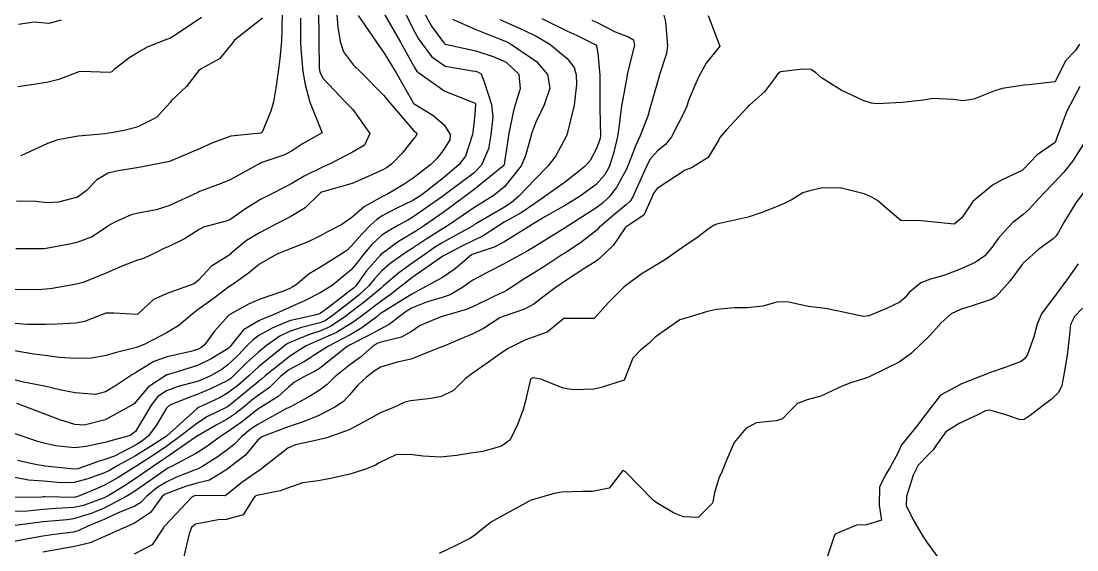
# Model space of a CAD drawing. Header units: metres. Extents: x 298520 to 308411, y 7433745 to 7450750.
# Drawn here: x 300748.3 to 300817.6, y 7447040.9 to 7447075.6 of the extents above; entities that cross this region are included whole.
import ezdxf

# ---------------------------------------------------------------- set-up
doc = ezdxf.new("R2010")
doc.units = ezdxf.units.M
doc.header["$LTSCALE"] = 10
doc.layers.add('Curvas de Nivel 1m', color=11, linetype='Continuous')
doc.layers.add('Curvas de Nivel 5m', color=15, linetype='Continuous')

msp = doc.modelspace()

# ---------------------------------------------------------------- linework, layer by layer
at = {"layer": 'Curvas de Nivel 1m', "flags": 128}
for points, elevation in [([(300772.181, 7447076.08), (300773.216, 7447074.259), (300774.146, 7447072.593), (300774.282, 7447072.386), (300774.422, 7447072.246), (300776.125, 7447071.058), (300778.012, 7447070.303), (300778.114, 7447070.261), (300778.137, 7447070.2), (300778.106, 7447069.521), (300777.966, 7447068.33), (300777.941, 7447068.202), (300777.482, 7447066.796), (300777.058, 7447066.21), (300776.054, 7447065.361), (300774.615, 7447064.241), (300774.039, 7447063.878), (300772.948, 7447063.347), (300772.029, 7447062.872), (300771.669, 7447062.631), (300771.273, 7447062.277), (300770.66, 7447061.637), (300770.002, 7447060.881), (300769.697, 7447060.595), (300769.27, 7447060.301), (300767.985, 7447059.506), (300767.246, 7447059.061), (300766.381, 7447058.336), (300766.132, 7447058.178), (300765.971, 7447058.1), (300765.545, 7447057.923), (300763.963, 7447057.387), (300763.268, 7447057.069), (300762.031, 7447056.389), (300761.985, 7447056.358), (300761.952, 7447056.333), (300761.037, 7447055.298), (300760.366, 7447054.406), (300760.125, 7447054.204), (300759.92, 7447054.107), (300759.477, 7447053.975), (300757.915, 7447053.619), (300757.06, 7447053.3), (300755.904, 7447052.602), (300755.818, 7447052.547), (300755.661, 7447052.462), (300754.61, 7447051.755), (300753.885, 7447051.31), (300753.217, 7447051.156), (300751.884, 7447051.244), (300750.982, 7447051.423), (300749.89, 7447051.693), (300748.497, 7447051.948), (300747.896, 7447052.116)], 683), ([(300770.452, 7447076.015), (300771.656, 7447074.275), (300772.156, 7447073.555), (300772.935, 7447072.262), (300774.039, 7447070.325), (300774.084, 7447070.25), (300774.113, 7447070.223), (300775.343, 7447069.469), (300776.099, 7447068.84), (300776.477, 7447068.216), (300776.451, 7447067.853), (300776.078, 7447067.218), (300775.639, 7447066.657), (300775.208, 7447066.233), (300774.054, 7447065.345), (300773.395, 7447064.911), (300772.322, 7447064.267), (300772.133, 7447064.178), (300772.042, 7447064.136), (300770.846, 7447063.471), (300770.028, 7447062.764), (300769.378, 7447062.3), (300768.478, 7447061.851), (300768.012, 7447061.586), (300767.167, 7447061.166), (300765.999, 7447060.713), (300765.735, 7447060.605), (300765.106, 7447060.353), (300763.986, 7447059.702), (300763.249, 7447059.109), (300762.259, 7447058.387), (300762.08, 7447058.281), (300761.971, 7447058.207), (300760.942, 7447057.421), (300759.956, 7447056.729), (300759.554, 7447056.416), (300758.698, 7447055.672), (300757.935, 7447055.216), (300757.425, 7447054.951), (300756.465, 7447054.455), (300756.088, 7447054.291), (300755.921, 7447054.239), (300754.515, 7447053.876), (300753.915, 7447053.698), (300752.959, 7447053.539), (300751.913, 7447053.512), (300750.852, 7447053.582), (300749.915, 7447053.714), (300749.174, 7447053.799), (300747.917, 7447054.007)], 684), ([(300790.5, 7447076.047), (300790.613, 7447075.611), (300790.731, 7447074.044), (300790.671, 7447073.532), (300790.193, 7447072.049), (300790.18, 7447072.012), (300790.14, 7447071.881), (300789.73, 7447070.445), (300789.627, 7447070.057), (300789.449, 7447069.403), (300788.921, 7447068.072), (300788.656, 7447067.503), (300788.108, 7447066.08), (300788.097, 7447066.046), (300788.062, 7447065.98), (300787.398, 7447064.738), (300786.889, 7447064.092), (300786.452, 7447063.683), (300786.036, 7447063.364), (300784.094, 7447062.129), (300784.052, 7447062.1), (300784.022, 7447062.081), (300782.814, 7447061.339), (300782.003, 7447060.828), (300781.581, 7447060.572), (300780.812, 7447060.162), (300780.291, 7447059.865), (300779.988, 7447059.695), (300778.99, 7447059.192), (300777.977, 7447058.649), (300777.711, 7447058.467), (300777.348, 7447058.206), (300776.49, 7447057.692), (300775.966, 7447057.501), (300774.938, 7447057.21), (300773.958, 7447056.803), (300773.608, 7447056.602), (300773.157, 7447056.258), (300772.479, 7447055.73), (300771.941, 7447055.446), (300771.174, 7447055.038), (300769.925, 7447054.401), (300769.851, 7447054.364), (300769.732, 7447054.293), (300767.908, 7447052.848), (300767.585, 7447052.644), (300766.941, 7447052.33), (300766.277, 7447051.957), (300765.892, 7447051.629), (300765.212, 7447051.021), (300764.151, 7447050.366), (300763.871, 7447050.184), (300762.866, 7447049.377), (300761.856, 7447048.664), (300761.683, 7447048.563), (300761.422, 7447048.394), (300760.521, 7447047.728), (300759.842, 7447047.3), (300758.243, 7447046.434), (300757.966, 7447046.303), (300757.83, 7447046.229), (300756.783, 7447045.486), (300755.808, 7447044.795), (300755.604, 7447044.665), (300755.281, 7447044.468), (300753.795, 7447043.686), (300752.952, 7447043.337), (300751.788, 7447042.995), (300751.374, 7447042.927), (300749.785, 7447042.788), (300747.961, 7447042.557)], 676), ([(300774.763, 7447076.241), (300775.266, 7447075.326), (300776.068, 7447074.221), (300776.111, 7447074.17), (300776.162, 7447074.134), (300776.271, 7447074.109), (300778.158, 7447073.702), (300779.305, 7447073.333), (300780.151, 7447072.946), (300780.996, 7447072.161), (300781.082, 7447071.207), (300780.737, 7447070.164), (300780.604, 7447069.669), (300780.317, 7447068.168), (300780.285, 7447067.973), (300780.069, 7447066.552), (300780.022, 7447066.213), (300779.993, 7447066.171), (300778.047, 7447064.608), (300777.538, 7447064.205), (300776.688, 7447063.562), (300776.032, 7447063.09), (300774.806, 7447062.238), (300774.338, 7447061.925), (300774.015, 7447061.727), (300773.089, 7447061.177), (300771.995, 7447060.38), (300771.937, 7447060.327), (300771.885, 7447060.271), (300771, 7447059.263), (300770.29, 7447058.287), (300770.136, 7447058.123), (300769.97, 7447057.991), (300768.5, 7447056.853), (300767.954, 7447056.47), (300767.857, 7447056.418), (300767.512, 7447056.324), (300766.237, 7447056.048), (300765.947, 7447055.97), (300764.8, 7447055.498), (300763.933, 7447055.011), (300763.564, 7447054.738), (300763.204, 7447054.377), (300762.577, 7447053.723), (300761.91, 7447053.1), (300761.506, 7447052.794), (300760.81, 7447052.401), (300760.204, 7447052.101), (300759.897, 7447051.99), (300758.652, 7447051.668), (300757.887, 7447051.394), (300757.31, 7447051.018), (300756.869, 7447050.45), (300756.51, 7447049.81), (300755.856, 7447048.728), (300755.509, 7447048.465), (300753.848, 7447048.001), (300752.611, 7447047.737), (300751.844, 7447047.636), (300750.595, 7447047.773), (300749.847, 7447047.95), (300749.385, 7447048.074), (300747.962, 7447048.558)], 681), ([(300767.849, 7447076.323), (300767.872, 7447074.617), (300767.876, 7447074.323), (300767.9, 7447072.568), (300767.938, 7447072.322), (300768.137, 7447071.896), (300769.639, 7447070.297), (300769.883, 7447070.065), (300770.109, 7447069.855), (300771.225, 7447068.279), (300770.86, 7447067.503), (300770.074, 7447067.038), (300769.581, 7447066.787), (300768.65, 7447066.311), (300768.06, 7447066.047), (300766.916, 7447065.47), (300766.049, 7447064.961), (300764.885, 7447064.357), (300764.039, 7447063.941), (300763.073, 7447063.339), (300762.025, 7447062.618), (300761.87, 7447062.546), (300761.292, 7447062.397), (300760.307, 7447062.119), (300760.016, 7447061.973), (300759.071, 7447061.36), (300757.999, 7447060.838), (300757.717, 7447060.723), (300757.151, 7447060.448), (300756.367, 7447060.078), (300755.988, 7447059.953), (300754.908, 7447059.546), (300753.979, 7447059.121), (300752.413, 7447058.503), (300751.972, 7447058.382), (300750.392, 7447058.102), (300749.968, 7447058.049), (300749.433, 7447058.003), (300747.968, 7447058.031)], 686), ([(300765.469, 7447076.347), (300765.448, 7447075.07), (300765.418, 7447074.347), (300765.323, 7447073.177), (300765.211, 7447072.349), (300765.081, 7447071.398), (300764.892, 7447070.352), (300764.721, 7447069.739), (300764.15, 7447068.359), (300764.12, 7447068.332), (300764.092, 7447068.319), (300764.037, 7447068.305), (300762.09, 7447068.09), (300760.857, 7447067.63), (300760.082, 7447067.295), (300758.073, 7447066.44), (300756.42, 7447066.104), (300756.067, 7447066.04), (300754.706, 7447065.831), (300754.061, 7447065.666), (300753.318, 7447065.227), (300752.622, 7447064.501), (300752.039, 7447064.084), (300750.791, 7447063.766), (300750.035, 7447063.727), (300749.312, 7447063.817), (300748.036, 7447063.843)], 688), ([(300773.493, 7447076.257), (300774.17, 7447074.92), (300774.415, 7447074.496), (300774.575, 7447074.244), (300775.251, 7447073.331), (300776.148, 7447072.689), (300777.957, 7447072.389), (300778.145, 7447072.362), (300778.27, 7447072.324), (300778.522, 7447072.194), (300778.729, 7447071.596), (300779.19, 7447070.184), (300779.29, 7447069.367), (300779.159, 7447068.184), (300778.996, 7447067.269), (300778.532, 7447066.193), (300778.058, 7447065.701), (300776.088, 7447064.22), (300776.061, 7447064.202), (300776.043, 7447064.186), (300775.919, 7447064.099), (300774.028, 7447062.778), (300773.698, 7447062.582), (300773.099, 7447062.259), (300772.414, 7447061.869), (300772.013, 7447061.598), (300771.321, 7447060.959), (300770.754, 7447060.282), (300770.427, 7447059.847), (300769.983, 7447059.33), (300768.753, 7447058.308), (300767.968, 7447057.813), (300766.978, 7447057.314), (300765.958, 7447056.856), (300764.824, 7447056.357), (300764.214, 7447056.101), (300763.947, 7447055.99), (300762.921, 7447055.397), (300762.133, 7447054.388), (300762.041, 7447054.27), (300761.921, 7447054.172), (300760.819, 7447053.496), (300759.909, 7447053.055), (300757.947, 7447052.439), (300757.91, 7447052.432), (300756.696, 7447051.647), (300755.876, 7447050.673), (300755.781, 7447050.555), (300755.651, 7447050.462), (300753.863, 7447049.474), (300752.487, 7447049.128), (300751.86, 7447049.18), (300750.894, 7447049.488), (300749.866, 7447049.877), (300749.392, 7447050.061), (300748.074, 7447050.557)], 682), ([(300785.776, 7447075.704), (300786.177, 7447075.528), (300787.312, 7447074.948), (300788.168, 7447074.616), (300788.507, 7447074.415), (300788.582, 7447074.074), (300788.145, 7447072.332), (300788.092, 7447072.131), (300788.081, 7447072.081), (300787.777, 7447070.424), (300787.726, 7447070.084), (300787.546, 7447068.638), (300787.465, 7447068.086), (300787.198, 7447066.967), (300786.905, 7447066.092), (300786.613, 7447065.539), (300786.051, 7447064.927), (300784.946, 7447064.116), (300784.037, 7447063.563), (300782.694, 7447062.807), (300782.025, 7447062.407), (300781.867, 7447062.309), (300781.611, 7447062.154), (300780.644, 7447061.533), (300780.007, 7447061.132), (300779.374, 7447060.808), (300777.995, 7447060.344), (300777.892, 7447060.303), (300777.743, 7447060.202), (300776.807, 7447059.39), (300775.979, 7447058.822), (300774.881, 7447058.236), (300773.968, 7447057.739), (300773.057, 7447057.164), (300771.955, 7447056.475), (300771.833, 7447056.392), (300771.688, 7447056.273), (300770.697, 7447055.527), (300769.935, 7447055.068), (300769.429, 7447054.799), (300768.495, 7447054.311), (300767.919, 7447053.953), (300766.935, 7447053.308), (300765.907, 7447052.757), (300765.386, 7447052.348), (300764.639, 7447051.611), (300763.883, 7447051.069), (300763.476, 7447050.777), (300763.01, 7447050.379), (300762.387, 7447049.866), (300761.864, 7447049.517), (300761.135, 7447049.123), (300759.901, 7447048.41), (300759.872, 7447048.391), (300759.853, 7447048.379), (300759.761, 7447048.321), (300757.838, 7447046.993), (300757.509, 7447046.771), (300757.024, 7447046.448), (300756.328, 7447045.952), (300755.82, 7447045.602), (300755.124, 7447045.159), (300754.05, 7447044.486), (300753.802, 7447044.365), (300752.43, 7447043.87), (300751.795, 7447043.728), (300750.654, 7447043.662), (300749.794, 7447043.605), (300748.737, 7447043.491), (300747.792, 7447043.46)], 677), ([(300782.502, 7447075.825), (300784.172, 7447074.993), (300784.769, 7447074.721), (300786.025, 7447074.102), (300786.084, 7447074.023), (300786.157, 7447073.547), (300786.3, 7447072.098), (300786.305, 7447071.934), (300786.288, 7447070.098), (300786.291, 7447069.918), (300786.331, 7447068.098), (300786.3, 7447067.888), (300786.081, 7447067.29), (300785.673, 7447066.502), (300785.325, 7447066.111), (300784.053, 7447065.109), (300782.688, 7447064.144), (300782.038, 7447063.676), (300781.132, 7447063.059), (300780.026, 7447062.446), (300779.59, 7447062.176), (300778.651, 7447061.553), (300778.009, 7447061.248), (300777.299, 7447060.912), (300775.993, 7447060.232), (300773.979, 7447058.811), (300773.658, 7447058.571), (300773.277, 7447058.257), (300772.543, 7447057.689), (300771.963, 7447057.273), (300771.393, 7447056.841), (300770.669, 7447056.283), (300770.249, 7447055.986), (300769.945, 7447055.781), (300769.024, 7447055.217), (300767.929, 7447054.722), (300767.638, 7447054.612), (300767.047, 7447054.329), (300766.348, 7447053.906), (300765.916, 7447053.617), (300764.355, 7447052.363), (300764.114, 7447052.153), (300763.897, 7447051.975), (300763.01, 7447051.255), (300761.958, 7447050.389), (300761.911, 7447050.351), (300761.872, 7447050.327), (300760.573, 7447049.696), (300759.861, 7447049.241), (300758.832, 7447048.425), (300757.846, 7447047.702), (300757.086, 7447047.202), (300755.932, 7447046.459), (300755.874, 7447046.418), (300755.832, 7447046.391), (300754.642, 7447045.656), (300753.813, 7447045.193), (300753.33, 7447044.975), (300752.18, 7447044.506), (300751.906, 7447044.405), (300751.802, 7447044.384), (300749.905, 7447044.425), (300749.802, 7447044.423), (300749.68, 7447044.41), (300747.801, 7447044.388)], 678), ([(300779.746, 7447075.744), (300780.177, 7447075.567), (300781.261, 7447075.07), (300782.168, 7447074.641), (300783.027, 7447074.141), (300784.154, 7447073.197), (300784.62, 7447072.595), (300784.745, 7447072.121), (300784.76, 7447071.494), (300784.62, 7447070.122), (300784.126, 7447068.162), (300784.116, 7447068.13), (300784.11, 7447068.112), (300784.092, 7447068.076), (300783.412, 7447066.798), (300782.916, 7447066.141), (300782.054, 7447065.28), (300780.989, 7447064.161), (300780.478, 7447063.727), (300780.036, 7447063.448), (300778.174, 7447062.347), (300778.023, 7447062.254), (300777.99, 7447062.234), (300777.941, 7447062.201), (300776.71, 7447061.516), (300776.007, 7447061.127), (300775.448, 7447060.781), (300774.681, 7447060.24), (300773.988, 7447059.755), (300773.115, 7447059.125), (300772.121, 7447058.269), (300772.039, 7447058.203), (300771.972, 7447058.149), (300770.957, 7447057.286), (300769.955, 7447056.522), (300769.643, 7447056.295), (300768.642, 7447055.609), (300767.938, 7447055.3), (300767.197, 7447055.064), (300765.926, 7447054.536), (300765.796, 7447054.471), (300765.617, 7447054.345), (300763.909, 7447052.953), (300763.601, 7447052.678), (300763.284, 7447052.376), (300762.55, 7447051.726), (300761.886, 7447051.229), (300761.347, 7447050.929), (300760.23, 7447050.406), (300759.989, 7447050.292), (300759.871, 7447050.208), (300757.904, 7447048.439), (300757.853, 7447048.399), (300756.664, 7447047.632), (300755.84, 7447047.129), (300754.698, 7447046.477), (300754.154, 7447046.159), (300753.826, 7447045.998), (300752.714, 7447045.606), (300751.816, 7447045.377), (300750.985, 7447045.348), (300749.817, 7447045.456), (300748.84, 7447045.522), (300747.82, 7447045.712)], 679), ([(300766.666, 7447075.848), (300766.678, 7447074.335), (300766.683, 7447073.809), (300766.815, 7447072.333), (300766.971, 7447071.491), (300767.275, 7447070.328), (300768.093, 7447068.32), (300766.81, 7447067.605), (300766.075, 7447067.122), (300765.571, 7447066.844), (300764.13, 7447066.359), (300764.063, 7447066.331), (300764.002, 7447066.301), (300762.056, 7447065.234), (300761.462, 7447064.985), (300760.044, 7447064.469), (300760.005, 7447064.45), (300759.933, 7447064.412), (300758.034, 7447063.526), (300757.212, 7447063.268), (300756.029, 7447063.051), (300755.567, 7447062.925), (300754.544, 7447062.475), (300754.202, 7447062.296), (300754.018, 7447062.175), (300753.016, 7447061.487), (300752.002, 7447061.114), (300751.51, 7447061.005), (300749.996, 7447060.718), (300749.826, 7447060.702), (300747.995, 7447060.715)], 687), ([(300750.978, 7447075.718), (300750.173, 7447075.498), (300749.21, 7447075.581), (300748.172, 7447075.43)], 691), ([(300764.178, 7447075.84), (300762.34, 7447074.387), (300762.161, 7447074.166), (300761.367, 7447073.181), (300760.144, 7447072.509), (300760.009, 7447072.412), (300759.2, 7447071.351), (300758.22, 7447070.438), (300758.112, 7447070.315), (300757.224, 7447069.327), (300756.096, 7447068.748), (300755.881, 7447068.676), (300755.101, 7447068.47), (300754.253, 7447068.317), (300754.091, 7447068.29), (300753.868, 7447068.261), (300752.089, 7447068.097), (300750.757, 7447067.853), (300750.084, 7447067.608), (300748.327, 7447066.808)], 689), ([(300817.749, 7447074.143), (300817.5, 7447073.727), (300816.846, 7447073.04), (300816.21, 7447071.749), (300816.132, 7447071.661), (300814.421, 7447071.476), (300814.13, 7447071.445), (300812.691, 7447071.22), (300812.125, 7447071.04), (300810.831, 7447070.521), (300810.119, 7447070.422), (300809.449, 7447070.497), (300808.12, 7447070.568), (300807.513, 7447070.452), (300806.117, 7447070.306), (300804.46, 7447070.228), (300804.117, 7447070.259), (300803.573, 7447070.444), (300802.131, 7447071.116), (300800.827, 7447071.93), (300800.462, 7447072.251), (300800.148, 7447072.466), (300799.605, 7447072.489), (300798.146, 7447072.318), (300797.947, 7447072.16), (300797.809, 7447071.963), (300797.086, 7447071.013), (300796.115, 7447070.141), (300796.031, 7447070.064), (300795.956, 7447069.982), (300794.598, 7447068.503), (300794.166, 7447068.009), (300794.135, 7447067.967), (300794.091, 7447067.85), (300793.394, 7447066.696), (300792.309, 7447066.028), (300792.13, 7447065.962), (300792.062, 7447065.939), (300791.892, 7447065.863), (300790.049, 7447064.666), (300789.802, 7447064.306), (300789.716, 7447064.063), (300789.183, 7447062.916), (300788.024, 7447062.145), (300787.983, 7447062.121), (300787.95, 7447062.081), (300787.174, 7447060.92), (300786.305, 7447060.097), (300786.135, 7447059.955), (300785.99, 7447059.847), (300785.314, 7447059.437), (300783.977, 7447058.551), (300783.724, 7447058.384), (300783.361, 7447058.136), (300782.569, 7447057.539), (300781.962, 7447057.08), (300781.364, 7447056.751), (300779.954, 7447056.27), (300779.739, 7447056.173), (300778.662, 7447055.469), (300777.937, 7447055.111), (300777.291, 7447054.848), (300775.924, 7447054.262), (300775.896, 7447054.248), (300775.838, 7447054.221), (300773.915, 7447053.47), (300772.932, 7447053.24), (300771.91, 7447052.933), (300771.505, 7447052.676), (300770.994, 7447052.279), (300770.432, 7447051.748), (300769.885, 7447051.117), (300769.481, 7447050.694), (300768.912, 7447050.304), (300767.867, 7447049.776), (300766.843, 7447049.35), (300765.86, 7447049.034), (300764.135, 7447048.366), (300763.85, 7447048.126), (300763.054, 7447047.165), (300762.056, 7447046.388), (300761.924, 7447046.297), (300761.83, 7447046.22), (300760.695, 7447045.526), (300759.816, 7447045.3), (300759.12, 7447045.114), (300757.805, 7447044.6), (300757.702, 7447044.544), (300757.604, 7447044.442), (300756.84, 7447043.402), (300755.785, 7447042.696), (300755.227, 7447042.468), (300753.776, 7447041.809), (300752.866, 7447041.405), (300751.769, 7447041.139), (300751.226, 7447041.057), (300749.766, 7447040.804)], 674), ([(300817.767, 7447071.363), (300816.916, 7447069.738), (300816.233, 7447067.887), (300816.182, 7447067.749), (300816.151, 7447067.69), (300816.091, 7447067.64), (300814.974, 7447066.866), (300814.065, 7447065.921), (300813.987, 7447065.848), (300813.841, 7447065.772), (300812.635, 7447065.206), (300812.054, 7447064.88), (300810.75, 7447063.809), (300810.032, 7447062.734), (300809.535, 7447062.318), (300808.029, 7447062.478), (300807.339, 7447062.537), (300806.03, 7447062.557), (300805.331, 7447063.165), (300804.511, 7447063.883), (300804.209, 7447064.052), (300804.045, 7447064.135), (300803.636, 7447064.306), (300802.051, 7447064.709), (300800.809, 7447064.687), (300800.049, 7447064.515), (300799.619, 7447064.372), (300798.903, 7447063.951), (300798.349, 7447063.647), (300798.039, 7447063.534), (300796.92, 7447063.085), (300796.031, 7447062.781), (300794.447, 7447062.423), (300794.026, 7447062.336), (300793.785, 7447062.253), (300793.431, 7447062.016), (300792.629, 7447061.409), (300792.007, 7447060.992), (300791.437, 7447060.603), (300790.675, 7447060.05), (300789.989, 7447059.627), (300789.004, 7447059.049), (300787.975, 7447058.278), (300787.873, 7447058.182), (300787.768, 7447058.082), (300786.872, 7447057.178), (300785.944, 7447056.152), (300785.906, 7447056.138), (300783.943, 7447056.13), (300782.835, 7447055.246), (300781.934, 7447054.902), (300781.374, 7447054.713), (300780.297, 7447054.166), (300779.92, 7447053.927), (300779.001, 7447053.271), (300777.906, 7447052.491), (300777.726, 7447052.38), (300777.488, 7447052.204), (300776.7, 7447051.403), (300775.885, 7447051.006), (300775.233, 7447050.88), (300773.88, 7447050.736), (300773.5, 7447050.632), (300772.731, 7447050.261), (300772.111, 7447050.027), (300771.87, 7447049.93), (300770.811, 7447049.333), (300769.858, 7447048.816), (300768.401, 7447048.312), (300767.851, 7447048.168), (300766.347, 7447047.836), (300765.846, 7447047.618), (300764.223, 7447046.364), (300764.012, 7447046.185), (300763.828, 7447046.069), (300762.826, 7447045.372), (300761.805, 7447044.54), (300761.691, 7447044.505), (300759.805, 7447044.519), (300759.714, 7447044.502), (300759.553, 7447044.414), (300757.784, 7447042.543), (300757.736, 7447042.488), (300757.698, 7447042.441), (300756.944, 7447041.275), (300755.765, 7447040.673)], 673), ([(300818.093, 7447067.72), (300817.32, 7447066.486), (300816.716, 7447065.74), (300816.056, 7447065.022), (300815.432, 7447064.373), (300814.864, 7447063.762), (300814.481, 7447063.323), (300814.035, 7447062.939), (300813.382, 7447062.424), (300812.76, 7447061.783), (300812.427, 7447061.376), (300812.008, 7447060.797), (300811.548, 7447060.248), (300810.912, 7447059.806), (300809.989, 7447059.383), (300808.857, 7447058.959), (300807.982, 7447058.712), (300807.352, 7447058.474), (300806.607, 7447057.854), (300806.312, 7447057.512), (300805.963, 7447057.21), (300805.062, 7447056.774), (300803.949, 7447056.301), (300803.582, 7447056.26), (300801.954, 7447056.624), (300801.086, 7447056.793), (300799.958, 7447056.931), (300798.701, 7447057.214), (300797.962, 7447057.226), (300796.981, 7447056.947), (300795.956, 7447056.843), (300795.121, 7447056.827), (300793.954, 7447056.732), (300793.366, 7447056.601), (300791.945, 7447056.158), (300791.844, 7447056.132), (300791.553, 7447056.036), (300789.931, 7447054.898), (300789.51, 7447054.482), (300788.978, 7447054.069), (300788.455, 7447053.537), (300787.903, 7447052.08), (300786.383, 7447051.608), (300785.894, 7447051.504), (300784.571, 7447051.442), (300783.894, 7447051.552), (300782.422, 7447052.145), (300781.904, 7447052.238), (300781.745, 7447052.152), (300781.401, 7447050.636), (300781.272, 7447050.159), (300780.92, 7447049.22), (300780.415, 7447048.172), (300779.849, 7447047.746), (300778.627, 7447047.41), (300777.844, 7447047.302), (300776.899, 7447047.153), (300775.841, 7447047.04), (300774.705, 7447047.1), (300773.842, 7447047.204), (300772.919, 7447047.183), (300771.837, 7447046.667), (300771.591, 7447046.517), (300770.998, 7447046.278), (300770.132, 7447045.983), (300769.827, 7447045.888), (300768.531, 7447045.601), (300767.82, 7447045.475), (300766.805, 7447045.344), (300765.813, 7447045.003), (300765.344, 7447044.813), (300763.805, 7447044.523), (300763.698, 7447044.477), (300763.615, 7447044.372), (300762.916, 7447043.254), (300761.788, 7447042.933), (300761.263, 7447042.92), (300759.785, 7447042.647), (300759.514, 7447042.414), (300759.358, 7447041.996), (300758.994, 7447040.422)], 672), ([(300818.05, 7447064.439), (300817.509, 7447063.728), (300816.716, 7447062.426), (300816.346, 7447061.745), (300816.217, 7447061.55), (300816.017, 7447061.364), (300815.092, 7447060.674), (300814.067, 7447059.769), (300814.033, 7447059.729), (300813.992, 7447059.678), (300813.176, 7447058.583), (300812.492, 7447057.785), (300812.232, 7447057.525), (300811.967, 7447057.379), (300810.775, 7447056.994), (300809.957, 7447056.734), (300809.343, 7447056.435), (300808.663, 7447055.833), (300808.33, 7447055.445), (300807.935, 7447055.015), (300806.74, 7447053.858), (300805.917, 7447053.277), (300804.994, 7447052.797), (300803.907, 7447052.289), (300803.616, 7447052.183), (300802.726, 7447051.902), (300802.137, 7447051.67), (300801.898, 7447051.553), (300800.782, 7447051.034), (300799.886, 7447050.795), (300799.27, 7447050.558), (300798.641, 7447049.952), (300798.283, 7447049.542), (300797.867, 7447049.415), (300796.546, 7447049.294), (300795.862, 7447048.922), (300795.117, 7447047.991), (300794.559, 7447046.718), (300794.269, 7447046.003), (300794.123, 7447045.711), (300793.813, 7447044.686), (300793.711, 7447044.104), (300793.678, 7447044.011), (300792.736, 7447043.079), (300791.794, 7447043.123), (300791.131, 7447043.374), (300789.982, 7447044.057), (300789.805, 7447044.205), (300787.972, 7447046.079), (300787.834, 7447046.155), (300787.778, 7447046.136), (300787.741, 7447046.081), (300786.908, 7447044.998), (300785.813, 7447044.776), (300785.146, 7447044.777), (300783.812, 7447044.746), (300783.308, 7447044.638), (300781.804, 7447044.214), (300781.755, 7447044.199), (300781.659, 7447044.152), (300779.792, 7447043.123), (300779.184, 7447042.791), (300778.444, 7447042.193), (300778.089, 7447041.887), (300777.776, 7447041.706), (300776.774, 7447041.203), (300775.76, 7447040.704)], 671), ([(300817.959, 7447056.804), (300817.417, 7447056.262), (300817.163, 7447055.732), (300817.066, 7447054.865), (300816.95, 7447053.735), (300816.746, 7447052.572), (300816.604, 7447051.739), (300816.366, 7447051.273), (300815.889, 7447050.827), (300815.289, 7447050.349), (300814.521, 7447049.764), (300814.131, 7447049.507), (300813.87, 7447049.479), (300812.982, 7447049.779), (300811.878, 7447050.113), (300811.596, 7447050.075), (300811.097, 7447049.802), (300809.867, 7447049.239), (300808.998, 7447048.692), (300808.368, 7447047.835), (300808.166, 7447047.519), (300807.844, 7447047.216), (300807.165, 7447046.518), (300806.846, 7447045.855), (300806.405, 7447044.458), (300806.393, 7447043.861), (300806.849, 7447042.91), (300807.477, 7447041.845), (300807.776, 7447041.39), (300808.924, 7447039.828)], 669)]:
    msp.add_lwpolyline(points, dxfattribs=dict(at, elevation=elevation))
at = {"layer": 'Curvas de Nivel 5m', "flags": 128}
for points, elevation in [([(300793.411, 7447076.018), (300794.163, 7447074.01), (300793.276, 7447072.894), (300792.785, 7447072.024), (300792.583, 7447071.579), (300792.119, 7447070.436), (300792.021, 7447070.125), (300791.988, 7447070.031), (300791.888, 7447069.811), (300791.006, 7447068.046), (300790.595, 7447067.543), (300790.079, 7447067.132), (300789.576, 7447066.559), (300789.332, 7447066.067), (300788.941, 7447065.185), (300788.432, 7447064.076), (300788.286, 7447063.832), (300788.038, 7447063.605), (300787.204, 7447062.915), (300786.256, 7447062.098), (300786.136, 7447061.984), (300786.019, 7447061.87), (300785.027, 7447061.095), (300783.997, 7447060.423), (300783.813, 7447060.315), (300783.538, 7447060.135), (300782.617, 7447059.513), (300781.983, 7447059.121), (300781.381, 7447058.754), (300780.491, 7447058.165), (300780.175, 7447057.964), (300779.97, 7447057.864), (300779.392, 7447057.603), (300777.96, 7447056.9), (300777.467, 7447056.695), (300775.953, 7447056.256), (300775.829, 7447056.222), (300774.508, 7447055.678), (300773.938, 7447055.28), (300773.289, 7447054.9), (300771.928, 7447054.584), (300771.7, 7447054.498), (300771.372, 7447054.276), (300770.594, 7447053.606), (300769.911, 7447053.102), (300768.923, 7447052.305), (300768.407, 7447051.8), (300767.889, 7447051.403), (300767.212, 7447050.998), (300766.014, 7447050.339), (300765.919, 7447050.293), (300765.872, 7447050.278), (300765.757, 7447050.227), (300763.861, 7447049.183), (300763.378, 7447048.854), (300762.824, 7447048.38), (300762.336, 7447047.897), (300761.844, 7447047.486), (300761.195, 7447047.041), (300760.206, 7447046.406), (300759.962, 7447046.278), (300759.83, 7447046.222), (300758.537, 7447045.715), (300757.817, 7447045.374), (300757.241, 7447045.016), (300756.569, 7447044.452), (300756.188, 7447044.068), (300755.797, 7447043.82), (300754.679, 7447043.364), (300753.787, 7447042.937), (300753.475, 7447042.804), (300752.721, 7447042.501), (300752.089, 7447042.198), (300751.779, 7447042.115), (300750.365, 7447041.936), (300749.776, 7447041.844), (300748.923, 7447041.691), (300747.772, 7447041.487)], 675), ([(300769.032, 7447076.307), (300769.123, 7447075.256), (300769.278, 7447074.303), (300769.489, 7447073.633), (300770.148, 7447072.756), (300770.647, 7447072.285), (300772.121, 7447070.78), (300772.552, 7447070.266), (300774.095, 7447068.458), (300774.206, 7447068.36), (300774.293, 7447068.247), (300774.236, 7447068.103), (300774.088, 7447067.918), (300773.344, 7447066.987), (300772.642, 7447066.264), (300772.312, 7447066.016), (300772.059, 7447065.881), (300770.958, 7447065.377), (300770.05, 7447064.992), (300768.192, 7447064.465), (300768.044, 7447064.417), (300767.98, 7447064.384), (300767.907, 7447064.321), (300766.97, 7447063.394), (300766.028, 7447062.834), (300765.1, 7447062.354), (300764.406, 7447061.975), (300764.014, 7447061.786), (300763.128, 7447061.257), (300762.111, 7447060.389), (300762.051, 7447060.331), (300761.992, 7447060.294), (300760.828, 7447059.558), (300759.975, 7447058.651), (300759.691, 7447058.414), (300757.966, 7447057.788), (300757.025, 7447057.386), (300756.046, 7447056.459), (300755.996, 7447056.416), (300755.952, 7447056.406), (300754.425, 7447056.475), (300753.953, 7447056.492), (300753.896, 7447056.481), (300752.504, 7447055.942), (300751.943, 7447055.828), (300750.713, 7447055.75), (300749.941, 7447055.74), (300748.757, 7447055.731), (300747.942, 7447055.8)], 685), ([(300776.629, 7447075.765), (300778.172, 7447075.108), (300778.821, 7447074.841), (300780.164, 7447074.311), (300780.45, 7447074.167), (300782.151, 7447072.996), (300782.871, 7447072.143), (300783.016, 7447071.255), (300782.644, 7447070.145), (300782.471, 7447069.785), (300782.102, 7447069.014), (300781.865, 7447068.382), (300781.796, 7447068.153), (300781.422, 7447066.807), (300781.134, 7447066.159), (300780.049, 7447064.774), (300779.314, 7447064.181), (300778.035, 7447063.384), (300777.329, 7447062.908), (300776.308, 7447062.217), (300776.127, 7447062.114), (300776.02, 7447062.049), (300774.903, 7447061.343), (300774, 7447060.736), (300773.709, 7447060.542), (300773.289, 7447060.257), (300772.536, 7447059.716), (300771.983, 7447059.239), (300771.521, 7447058.731), (300771.143, 7447058.278), (300770.545, 7447057.706), (300769.962, 7447057.247), (300768.748, 7447056.308), (300768.277, 7447055.986), (300767.946, 7447055.85), (300766.732, 7447055.541), (300765.937, 7447055.27), (300765.311, 7447054.971), (300764.439, 7447054.362), (300763.919, 7447053.931), (300763.098, 7447053.191), (300762.299, 7447052.386), (300762.094, 7447052.194), (300761.898, 7447052.06), (300760.777, 7447051.514), (300759.884, 7447051.145), (300759.345, 7447050.954), (300758.095, 7447050.437), (300757.871, 7447050.239), (300757.204, 7447049.102), (300756.724, 7447048.451), (300756.241, 7447048.064), (300755.847, 7447047.824), (300754.467, 7447047.109), (300753.837, 7447046.876), (300753.538, 7447046.791), (300752.753, 7447046.501), (300752.069, 7447046.268), (300751.829, 7447046.238), (300749.909, 7447046.452), (300749.832, 7447046.459), (300749.386, 7447046.537), (300748.1, 7447046.821)], 680), ([(300760.178, 7447075.877), (300758.448, 7447074.718), (300758.164, 7447074.548), (300758.09, 7447074.514), (300757.872, 7447074.443), (300756.661, 7447073.952), (300756.155, 7447073.682), (300755.401, 7447073.217), (300754.46, 7447072.477), (300754.289, 7447072.33), (300754.14, 7447072.266), (300752.304, 7447072.344), (300752.14, 7447072.319), (300750.831, 7447071.825), (300750.13, 7447071.641), (300749.174, 7447071.498), (300748.124, 7447071.329)], 690), ([(300817.663, 7447059.725), (300816.919, 7447058.673), (300816.235, 7447057.746), (300816.125, 7447057.594), (300815.967, 7447057.377), (300815.268, 7447056.442), (300814.972, 7447055.76), (300814.76, 7447054.936), (300814.344, 7447053.766), (300814.174, 7447053.514), (300813.918, 7447053.315), (300812.807, 7447052.888), (300811.911, 7447052.591), (300809.977, 7447051.819), (300809.922, 7447051.801), (300809.902, 7447051.79), (300808.632, 7447051.093), (300807.877, 7447050.118), (300807.761, 7447049.955), (300807.656, 7447049.843), (300807.161, 7447049.145), (300806.105, 7447047.866), (300806.014, 7447047.704), (300805.844, 7447047.293), (300805.33, 7447046.375), (300805.04, 7447045.878), (300804.628, 7447045.068), (300804.618, 7447043.882), (300804.77, 7447042.903), (300803.79, 7447042.598), (300803.123, 7447042.563), (300801.784, 7447042.01), (300801.69, 7447041.911), (300801.199, 7447040.481)], 670)]:
    msp.add_lwpolyline(points, dxfattribs=dict(at, elevation=elevation))

doc.saveas('drawing.dxf')
